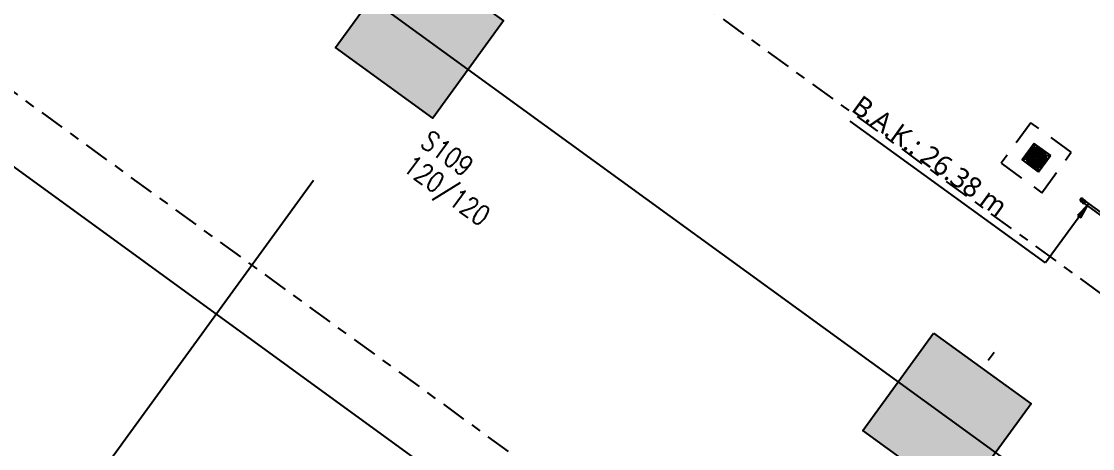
# Model space of a CAD drawing. Header units: millimetres. Extents: x 400392 to 401374, y 4543900 to 4544115.
# Drawn here: x 400707.63 to 400718.31, y 4544050.29 to 4544054.55 of the extents above; entities that cross this region are included whole.
import ezdxf

# ---------------------------------------------------------------- set-up
doc = ezdxf.new("R2010")
doc.units = ezdxf.units.MM
for name, pattern in [('AKS', [3, 2.5, -0.25, 0, -0.25]), ('CENTER', [2, 1.25, -0.25, 0.25, -0.25]), ('CIZGI', [0.4, 0.25, -0.15])]:
    doc.linetypes.add(name, pattern=pattern)
doc.layers.add('A-DETL-GENF', color=92, linetype='Continuous', lineweight=9)
for name, color, linetype in [('aks prota', 2, 'AKS'), ('kolon prota', 1, 'Continuous'), ('kolon tarama prota', 252, 'Continuous'), ('lkolon prota', 4, 'Continuous'), ('PRT-MI-a_fit_drainage', 10, 'Continuous'), ('skesit prota', 7, 'Continuous'), ('tkolon prota', 6, 'Continuous')]:
    doc.layers.add(name, color=color, linetype=linetype)
doc.styles.add('Segoe UI Light_1', font='', dxfattribs={"height": 200})
doc.styles.add('tkolon', font='romanstw.shx')
doc.styles.get('Segoe UI Light_1').set_extended_font_data('Segoe UI Light')

# ---------------------------------------------------------------- blocks, each defined once
blk = doc.blocks.new('+24.06 mekanik')
at = {"layer": 'kolon tarama prota'}
blk.add_hatch(color=253, dxfattribs=at).paths.add_polyline_path([(15424, 164487), (15405, 164337), (15444, 164337)], flags=0)
at = {"layer": 'kolon tarama prota', "color": 253}
for p, q in [((14833, 164662), (14633, 164662)), ((14633, 164662), (14633, 164462)), ((14633, 164462), (14633, 164662)), ((14633, 164662), (14833, 164662)), ((14633, 164662), (14633, 164662)), ((14728, 164655), (14728, 164641)), ((14728, 164641), (14728, 164655)), ((14728, 164655), (14728, 164655)), ((14728, 164641), (14728, 164641)), ((14728, 164625), (14728, 164611)), ((14728, 164611), (14728, 164625)), ((14728, 164625), (14728, 164625)), ((14728, 164611), (14728, 164611)), ((14728, 164595), (14728, 164581)), ((14728, 164581), (14728, 164595)), ((14728, 164595), (14728, 164595)), ((14728, 164581), (14728, 164581)), ((14738, 164641), (14738, 164655)), ((14738, 164655), (14738, 164641)), ((14738, 164655), (14738, 164655)), ((14738, 164641), (14738, 164641)), ((14738, 164611), (14738, 164625)), ((14738, 164625), (14738, 164611)), ((14738, 164625), (14738, 164625)), ((14738, 164611), (14738, 164611)), ((14738, 164581), (14738, 164595)), ((14738, 164595), (14738, 164581)), ((14738, 164595), (14738, 164595)), ((14738, 164581), (14738, 164581)), ((14833, 164462), (14833, 164662)), ((14833, 164662), (14833, 164462)), ((14833, 164662), (14833, 164662)), ((14653, 164567), (14640, 164567)), ((14640, 164567), (14653, 164567)), ((14640, 164567), (14640, 164567)), ((14640, 164557), (14653, 164557)), ((14653, 164557), (14640, 164557)), ((14640, 164557), (14640, 164557)), ((14653, 164567), (14653, 164567)), ((14653, 164557), (14653, 164557)), ((14683, 164567), (14670, 164567)), ((14670, 164567), (14683, 164567)), ((14670, 164567), (14670, 164567)), ((14670, 164557), (14683, 164557)), ((14683, 164557), (14670, 164557)), ((14670, 164557), (14670, 164557)), ((14683, 164567), (14683, 164567)), ((14683, 164557), (14683, 164557)), ((14713, 164567), (14700, 164567)), ((14700, 164567), (14713, 164567)), ((14700, 164567), (14700, 164567)), ((14700, 164557), (14713, 164557)), ((14713, 164557), (14700, 164557)), ((14700, 164557), (14700, 164557)), ((14713, 164567), (14713, 164567)), ((14713, 164557), (14713, 164557)), ((14728, 164542), (14728, 164529)), ((14728, 164529), (14728, 164542)), ((14728, 164542), (14728, 164542)), ((14728, 164529), (14728, 164529)), ((14728, 164512), (14728, 164498)), ((14728, 164498), (14728, 164512)), ((14728, 164512), (14728, 164512)), ((14728, 164498), (14728, 164498)), ((14728, 164482), (14728, 164468)), ((14728, 164468), (14728, 164482)), ((14728, 164482), (14728, 164482)), ((14728, 164468), (14728, 164468)), ((14738, 164529), (14738, 164542)), ((14738, 164542), (14738, 164529)), ((14738, 164542), (14738, 164542)), ((14738, 164529), (14738, 164529)), ((14738, 164498), (14738, 164512)), ((14738, 164512), (14738, 164498)), ((14738, 164512), (14738, 164512)), ((14738, 164498), (14738, 164498)), ((14738, 164468), (14738, 164482)), ((14738, 164482), (14738, 164468)), ((14738, 164482), (14738, 164482)), ((14738, 164468), (14738, 164468)), ((14766, 164567), (14752, 164567)), ((14752, 164567), (14766, 164567)), ((14752, 164567), (14752, 164567)), ((14752, 164557), (14766, 164557)), ((14766, 164557), (14752, 164557)), ((14752, 164557), (14752, 164557)), ((14766, 164567), (14766, 164567)), ((14766, 164557), (14766, 164557)), ((14796, 164567), (14783, 164567)), ((14783, 164567), (14796, 164567)), ((14783, 164567), (14783, 164567)), ((14783, 164557), (14796, 164557)), ((14796, 164557), (14783, 164557)), ((14783, 164557), (14783, 164557)), ((14796, 164567), (14796, 164567)), ((14796, 164557), (14796, 164557)), ((14826, 164567), (14813, 164567)), ((14813, 164567), (14826, 164567)), ((14813, 164567), (14813, 164567)), ((14813, 164557), (14826, 164557)), ((14826, 164557), (14813, 164557)), ((14813, 164557), (14813, 164557)), ((14826, 164567), (14826, 164567)), ((14826, 164557), (14826, 164557)), ((15331, 164487), (15331, 164487)), ((15364, 164487), (15364, 164487)), ((15383, 164503), (15365, 164503)), ((15365, 164470), (15383, 164470)), ((18152, 164500), (15383, 164500)), ((15383, 164473), (18152, 164473)), ((15424, 164487), (15405, 164337)), ((15444, 164337), (15424, 164487)), ((15424, 164487), (15424, 163767)), ((14633, 164462), (14833, 164462)), ((14833, 164462), (14633, 164462)), ((14633, 164462), (14633, 164462)), ((14833, 164462), (14833, 164462)), ((15405, 164337), (15444, 164337)), ((15424, 163767), (13016, 163767))]:
    blk.add_line(p, q, dxfattribs=at)
at = {"layer": 'kolon tarama prota', "color": 253, "flags": 128}
for points in [[(15365, 164503), (15353, 164503), (15348, 164503), (15348, 164503)], [(15348, 164470), (15352, 164470), (15363, 164470), (15365, 164470)]]:
    blk.add_lwpolyline(points, dxfattribs=at)
at = {"layer": 'kolon tarama prota', "color": 253}
for centre, radius, start, end in [((14733, 164562), 100, 90, 270), ((14733, 164562), 100, 90, 270), ((14733, 164562), 93.3, 93.0709, 176.9291), ((14733, 164562), 93.3, 93.0709, 176.9291), ((14733, 164562), 90, 90, 270), ((14733, 164562), 90, 90, 270), ((14733, 164562), 80, 93.5833, 176.4167), ((14733, 164562), 80, 93.5833, 176.4167), ((14733, 164562), 63.3, 94.5281, 175.4719), ((14733, 164562), 63.3, 94.5281, 175.4719), ((14733, 164562), 50, 95.7392, 174.2608), ((14733, 164562), 50, 95.7392, 174.2608), ((14733, 164562), 45, 0, 180), ((14733, 164562), 35, 90, 270), ((14733, 164562), 35, 90, 270), ((14733, 164562), 33.3, 98.6269, 171.3731), ((14733, 164562), 33.3, 98.6269, 171.3731), ((14733, 164562), 20, 104.4775, 165.5225), ((14733, 164562), 20, 104.4775, 165.5225), ((14733, 164562), 100, 270, 90), ((14733, 164562), 100, 270, 90), ((14733, 164562), 90, 270, 90), ((14733, 164562), 90, 270, 90), ((14733, 164584), 22.5, 270, 90), ((14733, 164562), 35, 270, 90), ((14733, 164562), 35, 270, 90), ((14733, 164562), 93.3, 3.0709, 86.9291), ((14733, 164562), 93.3, 3.0709, 86.9291), ((14733, 164562), 80, 3.5833, 86.4167), ((14733, 164562), 80, 3.5833, 86.4167), ((14733, 164562), 63.3, 4.5281, 85.4719), ((14733, 164562), 63.3, 4.5281, 85.4719), ((14733, 164562), 50, 5.7392, 84.2608), ((14733, 164562), 50, 5.7392, 84.2608), ((14733, 164562), 33.3, 8.6269, 81.3731), ((14733, 164562), 33.3, 8.6269, 81.3731), ((14733, 164562), 20, 14.4775, 75.5225), ((14733, 164562), 20, 14.4775, 75.5225), ((14733, 164562), 93.3, 183.0709, 266.9291), ((14733, 164562), 93.3, 183.0709, 266.9291), ((14733, 164562), 80, 183.5833, 266.4167), ((14733, 164562), 80, 183.5833, 266.4167), ((14733, 164562), 63.3, 184.5281, 265.4719), ((14733, 164562), 63.3, 184.5281, 265.4719), ((14733, 164562), 50, 185.7392, 264.2608), ((14733, 164562), 50, 185.7392, 264.2608), ((14733, 164562), 45, 180, 0), ((14733, 164562), 33.3, 188.6269, 261.3731), ((14733, 164562), 33.3, 188.6269, 261.3731), ((14733, 164539), 22.5, 90, 270), ((14733, 164562), 20, 194.4775, 255.5225), ((14733, 164562), 20, 194.4775, 255.5225), ((14733, 164562), 33.3, 278.6269, 351.3731), ((14733, 164562), 20, 284.4775, 345.5225), ((14733, 164562), 63.3, 274.5281, 355.4719), ((14733, 164562), 50, 275.7392, 354.2608), ((14733, 164562), 93.3, 273.0709, 356.9291), ((14733, 164562), 80, 273.5833, 356.4167), ((14733, 164562), 50, 275.7392, 354.2608), ((14733, 164562), 63.3, 274.5281, 355.4719), ((14733, 164562), 80, 273.5833, 356.4167), ((14733, 164562), 93.3, 273.0709, 356.9291), ((14733, 164562), 20, 284.4775, 345.5225), ((14733, 164562), 33.3, 278.6269, 351.3731), ((15348, 164487), 16.3, 0, 180), ((15348, 164487), 16.3, 180, 0), ((15347, 164486), 13.3, 0, 180), ((15347, 164486), 13.3, 180, 0), ((15347, 164480), 6.67, 90, 270), ((15347, 164493), 6.67, 270, 90)]:
    blk.add_arc(centre, radius, start, end, dxfattribs=at)
for major_axis, start_param, end_param in [((0, 16.3), 4.71239, 7.853983), ((0, 13.3), 4.712389, 6.283185), ((0, 13.3), 0, 1.570796), ((0, 13.3), 3.141593, 4.712389), ((0, 13.3), 1.570796, 3.141593), ((0, 16.3), 1.570798, 4.71239)]:
    blk.add_ellipse((15383, 164487), major_axis=major_axis, ratio=0.010017, start_param=start_param, end_param=end_param, dxfattribs=at)
at = {"layer": 'kolon tarama prota', "color": 253, "style": 'Segoe UI Light_1'}
blk.add_text('B.A.K.: 26.38 m', height=200, dxfattribs=at).set_placement((12953, 163853))
blk = doc.blocks.new('YER SUZGECI_20x20')
at = {"color": 2}
blk.add_lwpolyline([(-20, 0), (0, 0), (0, 20), (-20, 20)], close=True, dxfattribs=at)
for points in [[(0, 20), (-20, 0)], [(-20, 20), (0, 0)]]:
    blk.add_lwpolyline(points, dxfattribs=at)
blk.add_circle((-10, 10), 7, dxfattribs=at)

msp = doc.modelspace()

# ---------------------------------------------------------------- hatches: boundary and pattern name
at = {"layer": 'kolon tarama prota'}
h = msp.add_hatch(color=256, dxfattribs=at)
h.dxf.hatch_style = 1
h.paths.add_polyline_path([(400711.464, 4544055.263), (400712.435, 4544054.558), (400711.729, 4544053.587), (400710.758, 4544054.292)])
h = msp.add_hatch(color=256, dxfattribs=at)
h.dxf.hatch_style = 1
h.paths.add_polyline_path([(400716.722, 4544051.443), (400717.693, 4544050.737), (400716.988, 4544049.766), (400716.017, 4544050.472)])

# ---------------------------------------------------------------- linework, layer by layer
at = {"layer": 'aks prota', "ltscale": 10}
for p, q in [((400695.844, 4544032.743), (400723.293, 4544070.525)), ((400701.103, 4544028.923), (400728.552, 4544066.704)), ((400778.083, 4544006.12), (400702.579, 4544060.977)), ((400768.372, 4544008.911), (400700.551, 4544058.186))]:
    msp.add_line(p, q, dxfattribs=at)
at = {"layer": 'kolon prota', "color": 1}
for points in [[(400711.464, 4544055.263), (400712.435, 4544054.558), (400711.729, 4544053.587), (400710.758, 4544054.292)], [(400716.722, 4544051.443), (400717.693, 4544050.737), (400716.988, 4544049.766), (400716.017, 4544050.472)]]:
    msp.add_lwpolyline(points, close=True, dxfattribs=at)
at = {"layer": 'PRT-MI-a_fit_drainage', "color": 2, "linetype": 'CIZGI'}
msp.add_lwpolyline([(400717.691, 4544053.541), (400717.397, 4544053.136), (400717.801, 4544052.842), (400718.095, 4544053.247)], close=True, dxfattribs=at)
at = {"layer": 'skesit prota', "linetype": 'CENTER', "ltscale": 0.2}
for points in [[(400702.165, 4544063.624), (400738.929, 4544036.913), (400738.797, 4544037.751), (400738.268, 4544037.023)], [(400699.375, 4544059.784), (400747.695, 4544024.678)], [(400699.375, 4544059.784), (400747.695, 4544024.678)]]:
    msp.add_lwpolyline(points, dxfattribs=at)

# ---------------------------------------------------------------- block references
at = {"layer": 'A-DETL-GENF', "xscale": 0.001, "yscale": 0.001, "zscale": 0.001, "rotation": 323.9999999999982}
msp.add_blockref('+24.06 mekanik', (400609.1, 4543928.718), dxfattribs=at)
at = {"layer": 'PRT-MI-a_fit_drainage', "color": 2, "xscale": 0.01, "yscale": 0.01, "zscale": 0.01, "rotation": 234.000000000131}
msp.add_blockref('YER SUZGECI_20x20', (400717.606, 4544053.17), dxfattribs=at)

# ---------------------------------------------------------------- texts
at = {"layer": 'lkolon prota', "style": 'tkolon', "width": 0.8}
msp.add_text('120/120', height=0.2, rotation=324, dxfattribs=at).set_placement((400711.417, 4544053.071))
at = {"layer": 'tkolon prota', "style": 'tkolon', "width": 0.8}
msp.add_text('S109', height=0.2, rotation=324, dxfattribs=at).set_placement((400711.593, 4544053.314))

doc.saveas('drawing.dxf')
